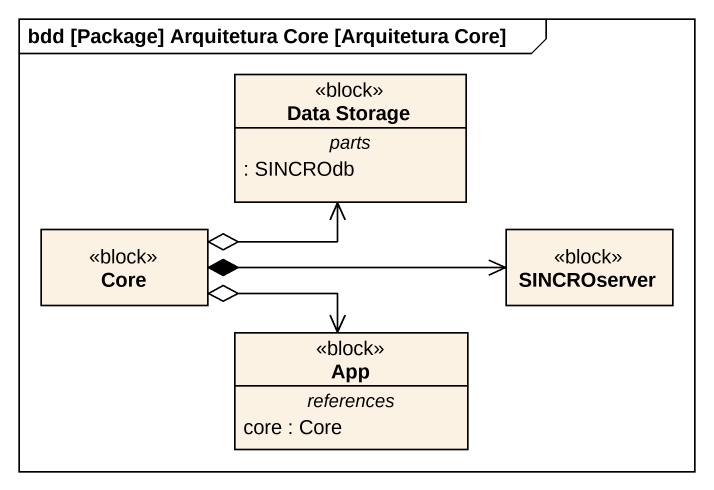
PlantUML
@startuml
mainframe bdd [Package] Arquitetura Core [Arquitetura Core]
hide circle
hide empty members
class "Data Storage" as Data_Storage <<block>> {
  -- parts --
  : SINCROdb
}
class Core <<block>>
class SINCROserver <<block>>
class App <<block>> {
  -- references --
  core : Core
}
Core o-right-> Data_Storage
Core o-right-> App
SINCROserver <-left-* Core
@enduml
